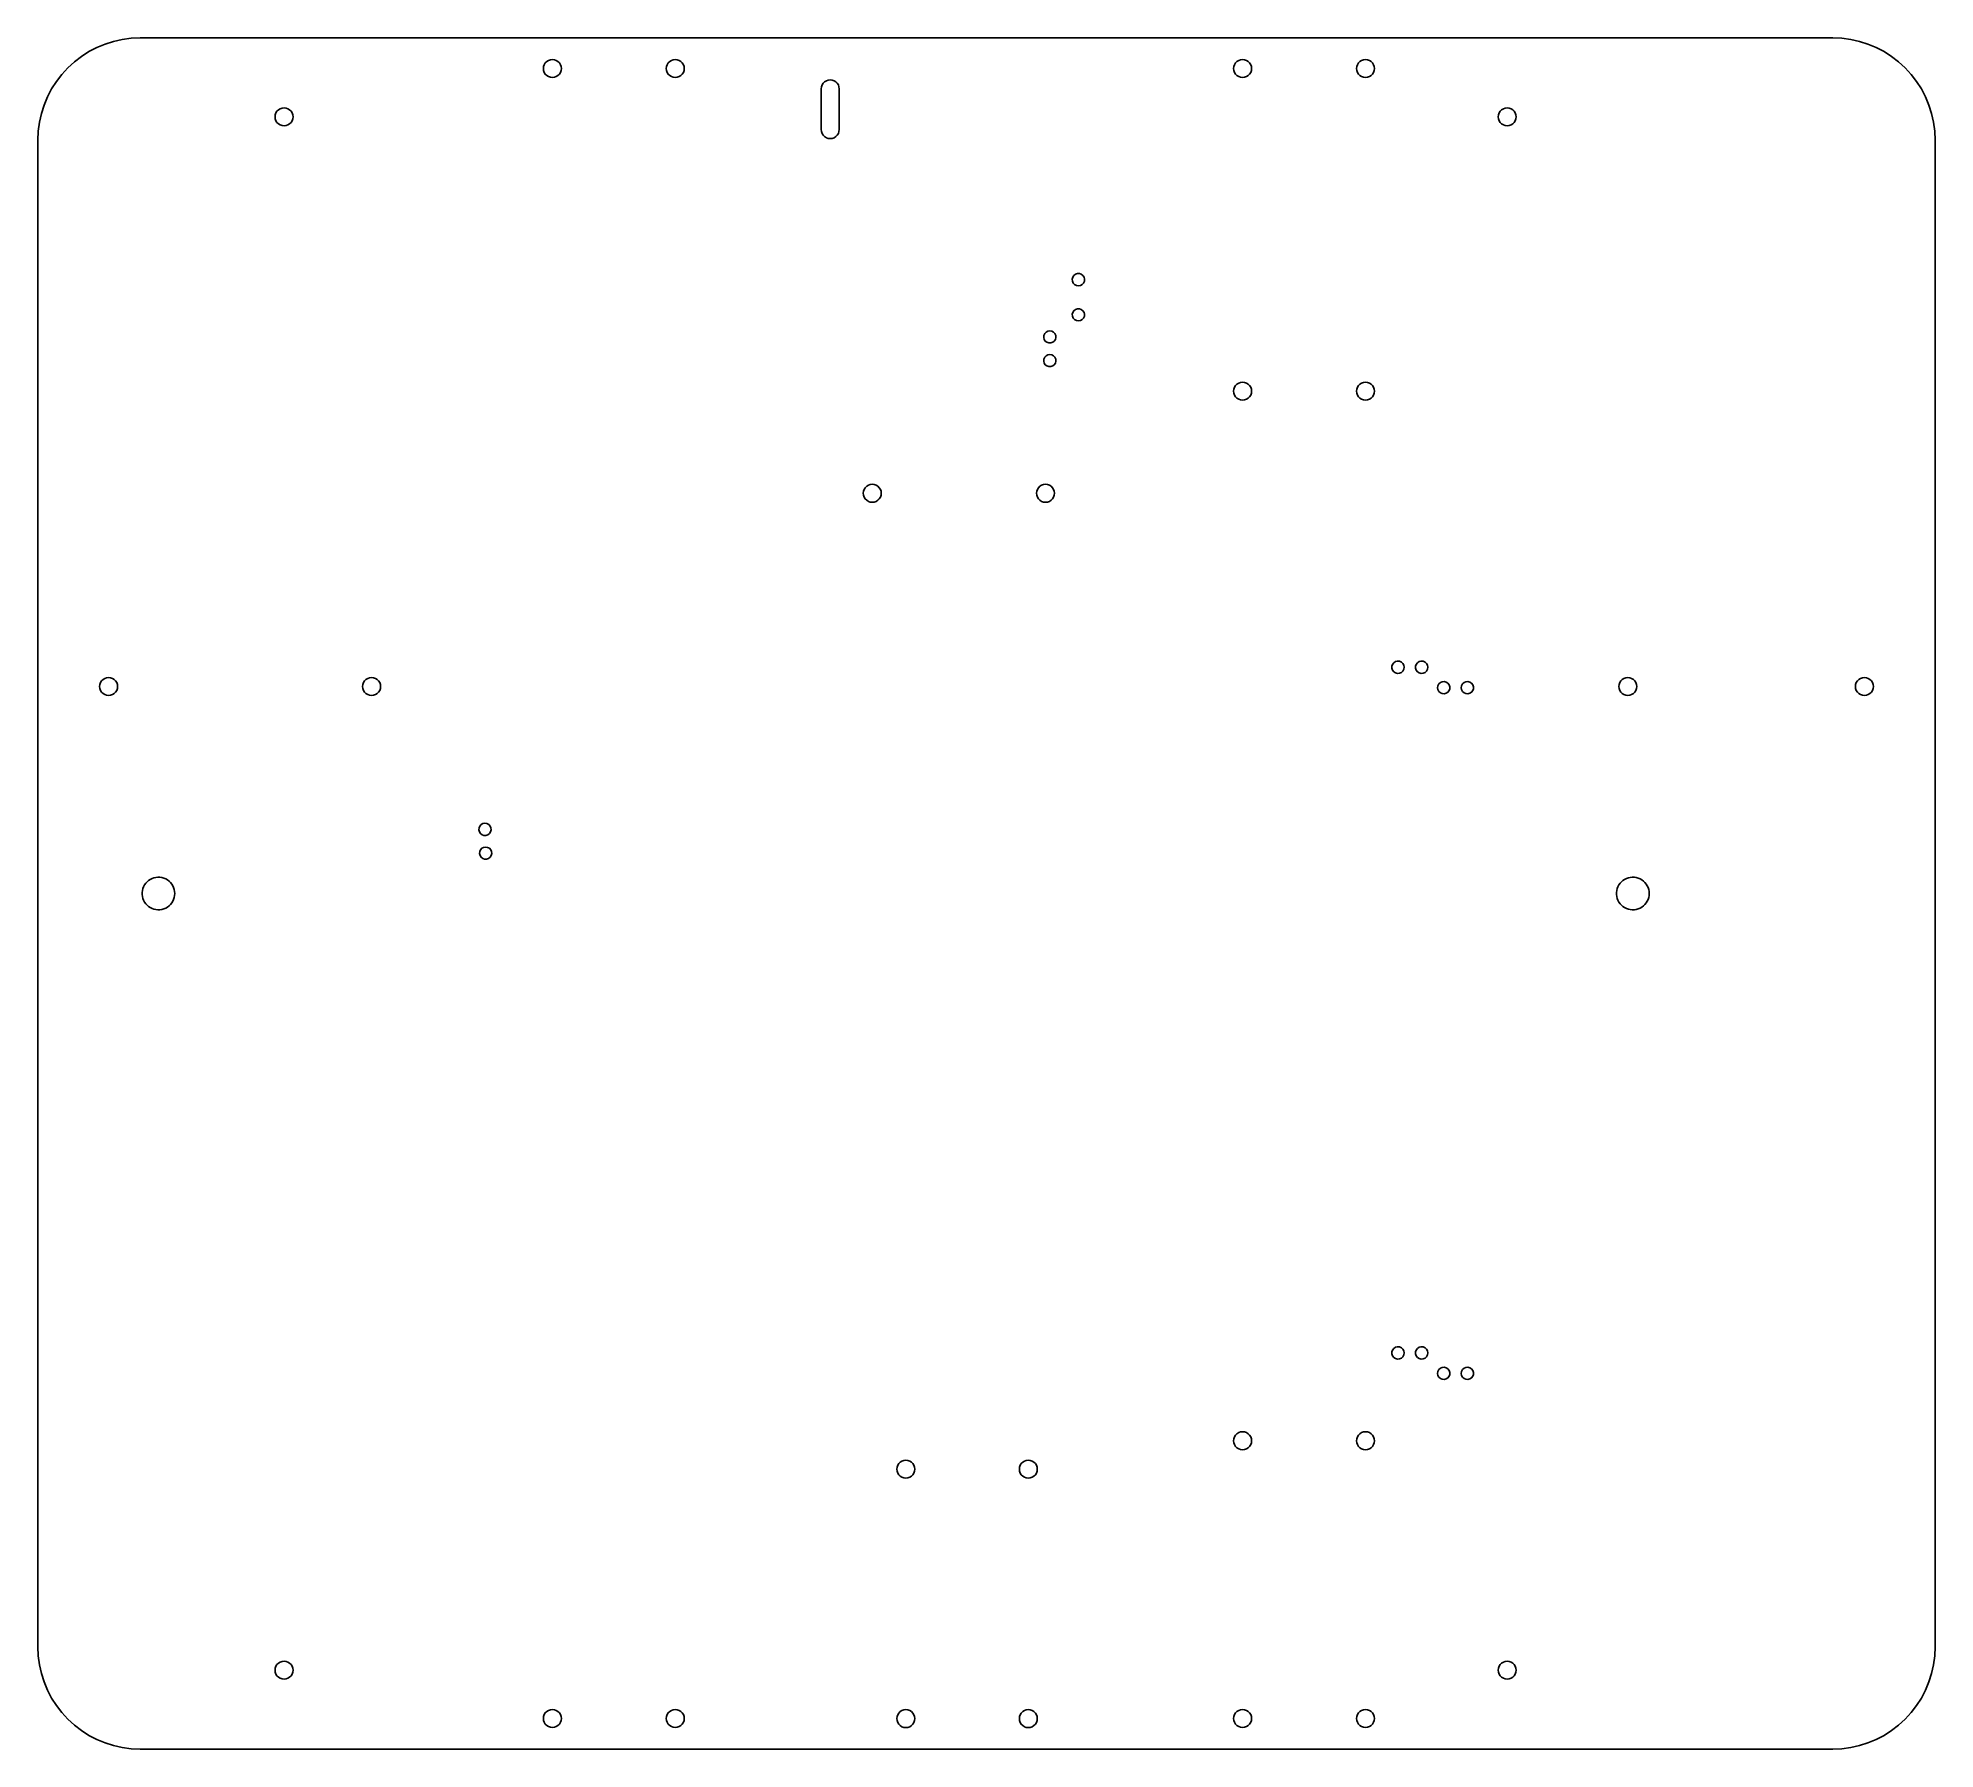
# Model space of a CAD drawing. Extents: x 0 to 465, y 0 to 419.
import ezdxf

# ---------------------------------------------------------------- set-up
doc = ezdxf.new("R2010")
doc.units = 0
doc.layers.get('0').update_dxf_attribs({"linetype": 'CONTINUOUS'})

msp = doc.modelspace()

# ---------------------------------------------------------------- linework, layer by layer
at = {"color": 7}
for points in [[(0.236112, 22.96211), (0.521112, 20.80011), (0.993112, 18.67111), (1.649112, 16.590108), (2.483112, 14.576111), (3.490112, 12.64111), (4.662112, 10.802122), (5.990112, 9.071112), (7.463112, 7.463123), (9.071112, 5.99012), (10.802112, 4.662095), (12.641112, 3.490111), (14.576112, 2.483114), (16.590112, 1.649119), (18.671112, 0.993122), (20.800112, 0.521105), (22.962112, 0.236117), (25.141112, 0.141234), (439.641116, 0.141121), (441.820126, 0.236117), (443.982117, 0.521105), (446.111117, 0.993122), (448.192111, 1.649119), (450.206105, 2.483114), (452.141105, 3.490111), (453.980122, 4.662095), (455.711104, 5.99012), (457.319121, 7.463123), (458.792124, 9.071112), (460.12012, 10.802122), (461.292104, 12.64111), (462.299102, 14.576111), (463.133125, 16.590108), (463.789122, 18.67111), (464.26111, 20.80011), (464.546098, 22.96211), (464.641123, 25.141105), (464.641123, 394.141115), (464.546098, 396.320108), (464.26111, 398.482108), (463.789122, 400.61111), (463.133125, 402.69211), (462.299102, 404.706109), (461.292104, 406.64111), (460.12012, 408.480109), (458.792124, 410.211108), (457.319121, 411.819109), (455.711104, 413.292108), (453.980122, 414.620108), (452.141105, 415.792109), (450.206105, 416.799109), (448.192111, 417.633109), (446.111117, 418.289109), (443.982117, 418.761109), (441.820126, 419.04621), (439.641116, 419.14111), (25.141111, 419.141209), (22.962111, 419.046108), (20.800111, 418.761109), (18.671111, 418.289109), (16.590111, 417.633109), (14.576111, 416.799109), (12.641111, 415.792109), (10.802111, 414.620108), (9.071111, 413.292108), (7.463111, 411.819109), (5.990111, 410.211108), (4.662111, 408.480109), (3.490111, 406.64111), (2.483111, 404.706109), (1.649111, 402.69211), (0.993111, 400.61111), (0.521111, 398.482108), (0.236111, 396.320108), (0.141111, 394.141115), (0.141111, 25.141105), (0.236112, 22.96211)], [(123.946221, 412.13121), (124.109221, 412.596205), (124.371222, 413.013208), (124.719222, 413.361205), (125.136222, 413.623206), (125.601223, 413.786209), (126.091223, 413.841203), (126.581222, 413.786209), (127.046223, 413.623206), (127.463221, 413.361205), (127.811223, 413.013208), (128.073221, 412.596205), (128.236222, 412.13121), (128.291221, 411.64121), (128.236222, 411.15121), (128.073221, 410.686204), (127.811223, 410.269206), (127.463221, 409.921206), (127.046223, 409.659203), (126.581222, 409.496208), (126.091223, 409.441209), (125.601223, 409.496208), (125.136222, 409.659203), (124.719222, 409.921206), (124.371222, 410.269206), (124.109221, 410.686204), (123.946221, 411.15121), (123.891221, 411.64121), (123.946221, 412.13121), (123.946221, 412.13121), (123.946221, 412.13121)], [(154.04642, 412.13121), (154.209121, 412.596205), (154.471221, 413.013208), (154.819523, 413.361205), (155.236721, 413.623206), (155.701721, 413.786209), (156.191222, 413.841203), (156.680722, 413.786209), (157.145723, 413.623206), (157.56292, 413.361205), (157.911222, 413.013208), (158.173322, 412.596205), (158.336023, 412.13121), (158.391223, 411.64121), (158.336023, 411.15121), (158.173322, 410.686204), (157.911222, 410.269206), (157.56292, 409.921206), (157.145723, 409.659203), (156.680722, 409.496208), (156.191222, 409.441209), (155.701721, 409.496208), (155.236721, 409.659203), (154.819523, 409.921206), (154.471221, 410.269206), (154.209121, 410.686204), (154.04642, 411.15121), (153.99122, 411.64121), (154.04642, 412.13121), (154.04642, 412.13121), (154.04642, 412.13121)], [(292.946351, 412.131105), (293.109335, 412.596103), (293.37135, 413.013103), (293.719358, 413.361106), (294.136341, 413.623104), (294.601359, 413.786104), (295.091353, 413.841104), (295.581347, 413.786104), (296.046337, 413.623104), (296.463348, 413.361106), (296.811356, 413.013103), (297.073343, 412.596103), (297.236355, 412.131105), (297.291332, 411.641105), (297.236355, 411.151105), (297.073343, 410.686105), (296.811356, 410.269107), (296.463348, 409.921108), (296.046337, 409.659104), (295.581347, 409.496106), (295.091353, 409.441104), (294.601359, 409.496106), (294.136341, 409.659104), (293.719358, 409.921108), (293.37135, 410.269107), (293.109335, 410.686105), (292.946351, 411.151105), (292.891346, 411.641105), (292.946351, 412.131105), (292.946351, 412.131105), (292.946351, 412.131105)], [(323.046537, 412.131105), (323.209238, 412.596103), (323.471338, 413.013103), (323.819656, 413.361106), (324.236837, 413.623104), (324.701855, 413.786104), (325.191341, 413.841104), (325.680855, 413.786104), (326.145845, 413.623104), (326.563054, 413.361106), (326.911344, 413.013103), (327.173444, 412.596103), (327.336145, 412.131105), (327.391348, 411.641105), (327.336145, 411.151105), (327.173444, 410.686105), (326.911344, 410.269107), (326.563054, 409.921108), (326.145845, 409.659104), (325.680855, 409.496106), (325.191341, 409.441104), (324.701855, 409.496106), (324.236837, 409.659104), (323.819656, 409.921108), (323.471338, 410.269107), (323.209238, 410.686105), (323.046537, 411.151105), (322.991334, 411.641105), (323.046537, 412.131105), (323.046537, 412.131105), (323.046537, 412.131105)], [(191.931223, 406.69121), (191.986423, 407.18121), (192.149121, 407.646205), (192.411221, 408.063208), (192.759523, 408.411207), (193.17672, 408.673206), (193.641721, 408.836209), (194.131221, 408.891205), (194.620722, 408.836209), (195.085722, 408.673206), (195.502923, 408.411207), (195.851222, 408.063208), (196.113322, 407.646205), (196.276023, 407.18121), (196.331223, 406.69121), (196.331223, 396.691207), (196.276023, 396.201207), (196.113322, 395.73621), (195.851222, 395.319204), (195.502923, 394.97121), (195.085722, 394.709209), (194.620722, 394.546203), (194.131221, 394.491209), (193.641721, 394.546203), (193.17672, 394.709209), (192.759523, 394.97121), (192.411221, 395.319204), (192.149121, 395.73621), (191.986423, 396.201207), (191.931223, 396.691207), (191.931223, 406.69121), (191.931223, 406.69121), (191.931223, 406.69121)], [(58.246222, 400.321209), (58.409223, 400.786209), (58.671221, 401.20321), (59.019221, 401.551207), (59.436221, 401.81321), (59.901221, 401.976208), (60.391221, 402.031207), (60.881221, 401.976208), (61.346222, 401.81321), (61.763222, 401.551207), (62.111222, 401.20321), (62.373223, 400.786209), (62.53622, 400.321209), (62.591223, 399.831209), (62.53622, 399.341209), (62.373223, 398.876208), (62.111222, 398.459205), (61.763222, 398.111206), (61.346222, 397.849207), (60.881221, 397.68621), (60.391221, 397.631208), (59.901221, 397.68621), (59.436221, 397.849207), (59.019221, 398.111206), (58.671221, 398.459205), (58.409223, 398.876208), (58.246222, 399.341209), (58.191223, 399.831209), (58.246222, 400.321209), (58.246222, 400.321209), (58.246222, 400.321209)], [(357.74621, 400.321209), (357.909222, 400.786209), (358.171209, 401.20321), (358.519217, 401.551207), (358.936229, 401.81321), (359.401218, 401.976208), (359.891212, 402.031207), (360.381235, 401.976208), (360.846224, 401.81321), (361.263207, 401.551207), (361.611216, 401.20321), (361.873231, 400.786209), (362.036214, 400.321209), (362.091219, 399.831209), (362.036214, 399.341209), (361.873231, 398.876208), (361.611216, 398.459205), (361.263207, 398.111206), (360.846224, 397.849207), (360.381235, 397.68621), (359.891212, 397.631208), (359.401218, 397.68621), (358.936229, 397.849207), (358.519217, 398.111206), (358.171209, 398.459205), (357.909222, 398.876208), (357.74621, 399.341209), (357.691234, 399.831209), (357.74621, 400.321209), (357.74621, 400.321209), (357.74621, 400.321209)], [(253.517522, 360.544208), (253.787623, 360.957209), (254.177321, 361.260203), (254.644323, 361.421205), (255.138121, 361.421205), (255.605123, 361.260203), (255.994821, 360.957209), (256.264922, 360.544208), (256.386122, 360.065209), (256.345321, 359.573208), (256.146922, 359.121204), (255.812522, 358.757208), (255.378222, 358.52221), (254.891222, 358.441206), (254.404123, 358.52221), (253.969921, 358.757208), (253.635423, 359.121204), (253.437123, 359.573208), (253.396322, 360.065209), (253.517522, 360.544208), (253.517522, 360.544208), (253.517522, 360.544208)], [(253.517522, 351.944208), (253.787623, 352.357206), (254.177321, 352.660206), (254.644323, 352.821208), (255.138121, 352.821208), (255.605123, 352.660206), (255.994821, 352.357206), (256.264922, 351.944208), (256.386122, 351.465206), (256.345321, 350.973203), (256.146922, 350.52121), (255.812522, 350.157208), (255.378222, 349.92221), (254.891222, 349.841204), (254.404123, 349.92221), (253.969921, 350.157208), (253.635423, 350.52121), (253.437123, 350.973203), (253.396322, 351.465206), (253.517522, 351.944208), (253.517522, 351.944208), (253.517522, 351.944208)], [(249.385735, 345.817237), (249.264735, 345.338235), (248.994733, 344.925237), (248.604733, 344.622237), (248.137734, 344.461235), (247.643735, 344.461235), (247.176734, 344.622237), (246.786734, 344.925237), (246.516735, 345.338235), (246.395735, 345.817237), (246.436736, 346.309238), (246.634734, 346.761233), (246.969735, 347.125235), (247.403734, 347.360233), (247.890733, 347.441237), (248.377733, 347.360233), (248.811735, 347.125235), (249.146735, 346.761233), (249.344734, 346.309238), (249.385735, 345.817237), (249.385735, 345.817237), (249.385735, 345.817237)], [(249.146735, 340.961237), (249.344734, 340.509238), (249.385735, 340.017234), (249.264735, 339.538235), (248.994733, 339.125234), (248.604733, 338.822238), (248.137734, 338.661238), (247.643735, 338.661238), (247.176734, 338.822238), (246.786734, 339.125234), (246.516735, 339.538235), (246.395735, 340.017234), (246.436736, 340.509238), (246.634734, 340.961237), (246.969735, 341.325235), (247.403734, 341.560233), (247.890733, 341.641237), (248.377733, 341.560233), (248.811735, 341.325235), (249.146735, 340.961237), (249.146735, 340.961237), (249.146735, 340.961237)], [(292.946436, 333.13121), (293.109109, 333.596205), (293.371237, 334.013208), (293.719527, 334.361205), (294.136708, 334.623206), (294.601726, 334.786209), (295.091212, 334.841203), (295.580726, 334.786209), (296.045716, 334.623206), (296.462925, 334.361205), (296.811215, 334.013208), (297.073315, 333.596205), (297.236016, 333.13121), (297.291219, 332.64121), (297.236016, 332.15121), (297.073315, 331.686204), (296.811215, 331.269206), (296.462925, 330.921206), (296.045716, 330.659203), (295.580726, 330.496208), (295.091212, 330.441206), (294.601726, 330.496208), (294.136708, 330.659203), (293.719527, 330.921206), (293.371237, 331.269206), (293.109109, 331.686204), (292.946436, 332.15121), (292.891233, 332.64121), (292.946436, 333.13121), (292.946436, 333.13121), (292.946436, 333.13121)], [(323.046424, 333.13121), (323.209125, 333.596205), (323.471225, 334.013208), (323.819515, 334.361205), (324.236724, 334.623206), (324.701714, 334.786209), (325.191228, 334.841203), (325.680714, 334.786209), (326.145732, 334.623206), (326.562913, 334.361205), (326.911231, 334.013208), (327.173331, 333.596205), (327.336032, 333.13121), (327.391235, 332.64121), (327.336032, 332.15121), (327.173331, 331.686204), (326.911231, 331.269206), (326.562913, 330.921206), (326.145732, 330.659203), (325.680714, 330.496208), (325.191228, 330.441206), (324.701714, 330.496208), (324.236724, 330.659203), (323.819515, 330.921206), (323.471225, 331.269206), (323.209125, 331.686204), (323.046424, 332.15121), (322.991221, 332.64121), (323.046424, 333.13121), (323.046424, 333.13121), (323.046424, 333.13121)], [(202.286422, 308.130706), (202.449123, 308.595707), (202.711223, 309.012905), (203.059522, 309.361206), (203.476722, 309.623306), (203.941723, 309.786205), (204.431221, 309.841204), (204.920721, 309.786205), (205.385722, 309.623306), (205.802922, 309.361206), (206.151221, 309.012905), (206.413321, 308.595707), (206.576022, 308.130706), (206.631222, 307.641206), (206.576022, 307.151706), (206.413321, 306.686705), (206.151221, 306.269504), (205.802922, 305.921205), (205.385722, 305.659106), (204.920721, 305.496405), (204.431221, 305.441205), (203.941723, 305.496405), (203.476722, 305.659106), (203.059522, 305.921205), (202.711223, 306.269504), (202.449123, 306.686705), (202.286422, 307.151706), (202.231222, 307.641206), (202.286422, 308.130706), (202.286422, 308.130706), (202.286422, 308.130706)], [(244.706423, 308.130706), (244.869121, 308.595707), (245.131221, 309.012905), (245.479523, 309.361206), (245.896723, 309.623306), (246.361721, 309.786205), (246.851222, 309.841204), (247.340722, 309.786205), (247.805722, 309.623306), (248.222923, 309.361206), (248.571222, 309.012905), (248.833322, 308.595707), (248.996023, 308.130706), (249.051223, 307.641206), (248.996023, 307.151706), (248.833322, 306.686705), (248.571222, 306.269504), (248.222923, 305.921205), (247.805722, 305.659106), (247.340722, 305.496405), (246.851222, 305.441205), (246.361721, 305.496405), (245.896723, 305.659106), (245.479523, 305.921205), (245.131221, 306.269504), (244.869121, 306.686705), (244.706423, 307.151706), (244.651223, 307.641206), (244.706423, 308.130706), (244.706423, 308.130706), (244.706423, 308.130706)], [(331.661737, 265.288109), (331.822011, 265.755108), (332.125315, 266.144806), (332.538234, 266.414906), (333.017222, 266.53611), (333.50922, 266.495309), (333.961227, 266.296906), (334.325209, 265.96251), (334.560216, 265.528204), (334.641213, 265.041207), (334.560216, 264.554105), (334.325209, 264.119909), (333.961227, 263.785405), (333.50922, 263.587105), (333.017222, 263.546307), (332.538234, 263.66751), (332.125315, 263.937608), (331.822011, 264.327309), (331.661737, 264.794307), (331.661737, 265.288109), (331.661737, 265.288109), (331.661737, 265.288109)], [(337.461234, 265.288109), (337.622214, 265.755108), (337.925236, 266.144806), (338.338212, 266.414906), (338.817227, 266.53611), (339.309225, 266.495309), (339.761232, 266.296906), (340.125214, 265.96251), (340.360221, 265.528204), (340.441219, 265.041207), (340.360221, 264.554105), (340.125214, 264.119909), (339.761232, 263.785405), (339.309225, 263.587105), (338.817227, 263.546307), (338.338212, 263.66751), (337.925236, 263.937608), (337.622214, 264.327309), (337.461234, 264.794307), (337.461234, 265.288109), (337.461234, 265.288109), (337.461234, 265.288109)], [(15.306221, 260.830708), (15.469222, 261.295709), (15.731223, 261.712909), (16.079222, 262.061205), (16.496223, 262.323308), (16.96122, 262.486006), (17.45122, 262.541209), (17.94122, 262.486006), (18.406221, 262.323308), (18.823221, 262.061205), (19.171221, 261.712909), (19.433222, 261.295709), (19.596222, 260.830708), (19.651222, 260.341208), (19.596222, 259.85171), (19.433222, 259.386707), (19.171221, 258.969509), (18.823221, 258.62121), (18.406221, 258.35911), (17.94122, 258.196409), (17.45122, 258.141209), (16.96122, 258.196409), (16.496223, 258.35911), (16.079222, 258.62121), (15.731223, 258.969509), (15.469222, 259.386707), (15.306221, 259.85171), (15.251222, 260.341208), (15.306221, 260.830708), (15.306221, 260.830708), (15.306221, 260.830708)], [(79.686221, 260.830708), (79.849222, 261.295709), (80.111223, 261.712909), (80.459222, 262.061205), (80.876223, 262.323308), (81.34122, 262.486006), (81.83122, 262.541209), (82.321223, 262.486006), (82.786221, 262.323308), (83.203221, 262.061205), (83.551221, 261.712909), (83.813222, 261.295709), (83.976222, 260.830708), (84.031221, 260.341208), (83.976222, 259.85171), (83.813222, 259.386707), (83.551221, 258.969509), (83.203221, 258.62121), (82.786221, 258.35911), (82.321223, 258.196409), (81.83122, 258.141209), (81.34122, 258.196409), (80.876223, 258.35911), (80.459222, 258.62121), (80.111223, 258.969509), (79.849222, 259.386707), (79.686221, 259.85171), (79.631222, 260.341208), (79.686221, 260.830708), (79.686221, 260.830708), (79.686221, 260.830708)], [(342.922234, 260.52831), (343.157212, 260.962509), (343.521223, 261.29701), (343.97323, 261.495305), (344.465228, 261.536103), (344.944215, 261.414908), (345.357219, 261.144807), (345.660213, 260.755109), (345.821221, 260.288107), (345.821221, 259.794309), (345.660213, 259.32731), (345.357219, 258.937606), (344.944215, 258.667506), (344.465228, 258.546308), (343.97323, 258.587109), (343.521223, 258.785506), (343.157212, 259.119908), (342.922234, 259.554208), (342.841208, 260.041208), (342.922234, 260.52831), (342.922234, 260.52831), (342.922234, 260.52831)], [(348.722211, 260.52831), (348.957218, 260.962509), (349.321228, 261.29701), (349.773235, 261.495305), (350.265233, 261.536103), (350.744221, 261.414908), (351.157225, 261.144807), (351.460218, 260.755109), (351.621226, 260.288107), (351.621226, 259.794309), (351.460218, 259.32731), (351.157225, 258.937606), (350.744221, 258.667506), (350.265233, 258.546308), (349.773235, 258.587109), (349.321228, 258.785506), (348.957218, 259.119908), (348.722211, 259.554208), (348.641214, 260.041208), (348.722211, 260.52831), (348.722211, 260.52831), (348.722211, 260.52831)], [(387.256213, 260.830708), (387.419224, 261.295709), (387.681211, 261.712909), (388.029219, 262.061205), (388.446231, 262.323308), (388.91122, 262.486006), (389.401214, 262.541209), (389.891237, 262.486006), (390.356226, 262.323308), (390.77321, 262.061205), (391.121218, 261.712909), (391.383233, 261.295709), (391.546216, 260.830708), (391.601221, 260.341208), (391.546216, 259.85171), (391.383233, 259.386707), (391.121218, 258.969509), (390.77321, 258.62121), (390.356226, 258.35911), (389.891237, 258.196409), (389.401214, 258.141209), (388.91122, 258.196409), (388.446231, 258.35911), (388.029219, 258.62121), (387.681211, 258.969509), (387.419224, 259.386707), (387.256213, 259.85171), (387.201236, 260.341208), (387.256213, 260.830708), (387.256213, 260.830708), (387.256213, 260.830708)], [(445.186218, 260.830708), (445.34923, 261.295709), (445.611217, 261.712909), (445.959225, 262.061205), (446.376237, 262.323308), (446.841226, 262.486006), (447.33122, 262.541209), (447.821214, 262.486006), (448.286232, 262.323308), (448.703215, 262.061205), (449.051224, 261.712909), (449.31321, 261.295709), (449.476222, 260.830708), (449.531227, 260.341208), (449.476222, 259.85171), (449.31321, 259.386707), (449.051224, 258.969509), (448.703215, 258.62121), (448.286232, 258.35911), (447.821214, 258.196409), (447.33122, 258.141209), (446.841226, 258.196409), (446.376237, 258.35911), (445.959225, 258.62121), (445.611217, 258.969509), (445.34923, 259.386707), (445.186218, 259.85171), (445.131213, 260.341208), (445.186218, 260.830708), (445.186218, 260.830708), (445.186218, 260.830708)], [(108.138539, 225.69423), (108.336939, 226.146235), (108.671341, 226.510236), (109.105639, 226.745234), (109.592638, 226.826232), (110.07974, 226.745234), (110.513939, 226.510236), (110.84844, 226.146235), (111.04674, 225.69423), (111.087539, 225.202235), (110.966341, 224.723233), (110.69624, 224.310235), (110.306539, 224.007233), (109.839541, 223.846236), (109.345739, 223.846236), (108.87874, 224.007233), (108.48904, 224.310235), (108.218939, 224.723233), (108.097741, 225.202235), (108.138539, 225.69423), (108.138539, 225.69423), (108.138539, 225.69423)], [(108.307263, 219.894233), (108.505662, 220.346232), (108.840065, 220.710237), (109.274362, 220.945235), (109.761362, 221.026232), (110.248464, 220.945235), (110.682663, 220.710237), (111.017164, 220.346232), (111.215464, 219.894233), (111.256262, 219.402235), (111.135065, 218.923237), (110.864964, 218.510235), (110.475263, 218.20723), (110.008264, 218.046234), (109.514463, 218.046234), (109.047464, 218.20723), (108.657763, 218.510235), (108.387662, 218.923237), (108.266465, 219.402235), (108.307263, 219.894233), (108.307263, 219.894233), (108.307263, 219.894233)], [(25.649223, 209.887449), (25.70922, 210.376202), (25.829221, 210.853803), (26.007222, 211.313035), (26.240221, 211.746927), (26.525221, 212.148896), (26.856222, 212.51285), (27.23022, 212.833285), (27.641221, 213.105319), (28.082221, 213.324831), (28.546223, 213.488517), (29.027222, 213.593874), (29.518221, 213.639306), (30.010222, 213.624066), (30.497222, 213.548599), (30.970221, 213.413813), (31.42422, 213.221843), (31.850221, 212.975604), (32.243221, 212.678819), (32.597221, 212.335978), (32.906223, 211.952294), (33.165221, 211.533564), (33.371221, 211.086182), (33.520223, 210.616847), (33.611222, 210.132754), (33.641223, 209.641205), (33.611222, 209.149661), (33.520223, 208.665537), (33.371221, 208.196227), (33.165221, 207.748823), (32.906223, 207.330118), (32.597221, 206.946437), (32.243221, 206.60359), (31.850221, 206.306805), (31.42422, 206.060567), (30.970221, 205.868571), (30.497222, 205.73381), (30.010222, 205.658259), (29.518221, 205.643019), (29.027222, 205.688544), (28.546223, 205.793895), (28.082221, 205.957584), (27.641221, 206.177096), (27.23022, 206.449133), (26.856222, 206.769568), (26.525221, 207.133491), (26.240221, 207.535463), (26.007222, 207.969377), (25.829221, 208.42858), (25.70922, 208.906216), (25.649223, 209.394968), (25.649223, 209.887449), (25.649223, 209.887449), (25.649223, 209.887449)], [(386.649209, 209.887449), (386.70921, 210.376202), (386.82921, 210.853803), (387.007236, 211.313035), (387.240211, 211.746927), (387.525227, 212.148896), (387.856217, 212.51285), (388.230218, 212.833285), (388.641218, 213.105319), (389.082219, 213.324831), (389.54622, 213.488517), (390.027212, 213.593874), (390.518222, 213.639306), (391.01022, 213.624066), (391.497222, 213.548599), (391.970227, 213.413813), (392.42421, 213.221843), (392.850224, 212.975604), (393.243218, 212.678819), (393.59721, 212.335978), (393.906215, 211.952294), (394.16521, 211.533564), (394.371232, 211.086182), (394.520218, 210.616847), (394.611234, 210.132754), (394.641206, 209.641205), (394.611234, 209.149661), (394.520218, 208.665537), (394.371232, 208.196227), (394.16521, 207.748823), (393.906215, 207.330118), (393.59721, 206.946437), (393.243218, 206.60359), (392.850224, 206.306805), (392.42421, 206.060567), (391.970227, 205.868571), (391.497222, 205.73381), (391.01022, 205.658259), (390.518222, 205.643019), (390.027212, 205.688544), (389.54622, 205.793895), (389.082219, 205.957584), (388.641218, 206.177096), (388.230218, 206.449133), (387.856217, 206.769568), (387.525227, 207.133491), (387.240211, 207.535463), (387.007236, 207.969377), (386.82921, 208.42858), (386.70921, 208.906216), (386.649209, 209.394968), (386.649209, 209.887449), (386.649209, 209.887449), (386.649209, 209.887449)], [(331.661737, 97.388193), (331.822011, 97.855218), (332.125315, 98.245218), (332.538234, 98.51522), (333.017222, 98.636211), (333.50922, 98.595201), (333.961227, 98.397197), (334.325209, 98.062196), (334.560216, 97.628195), (334.641213, 97.14119), (334.560216, 96.654221), (334.325209, 96.22022), (333.961227, 95.885222), (333.50922, 95.687215), (333.017222, 95.646208), (332.538234, 95.767194), (332.125315, 96.037196), (331.822011, 96.427196), (331.661737, 96.894223), (331.661737, 97.388193), (331.661737, 97.388193), (331.661737, 97.388193)], [(337.461234, 97.388193), (337.622214, 97.855218), (337.925236, 98.245218), (338.338212, 98.51522), (338.817227, 98.636211), (339.309225, 98.595201), (339.761232, 98.397197), (340.125214, 98.062196), (340.360221, 97.628195), (340.441219, 97.14119), (340.360221, 96.654221), (340.125214, 96.22022), (339.761232, 95.885222), (339.309225, 95.687215), (338.817227, 95.646208), (338.338212, 95.767194), (337.925236, 96.037196), (337.622214, 96.427196), (337.461234, 96.894223), (337.461234, 97.388193), (337.461234, 97.388193), (337.461234, 97.388193)], [(342.922234, 92.628205), (343.157212, 93.062206), (343.521223, 93.397207), (343.97323, 93.595211), (344.465228, 93.636221), (344.944215, 93.515201), (345.357219, 93.245199), (345.660213, 92.855194), (345.821221, 92.388203), (345.821221, 91.894202), (345.660213, 91.427206), (345.357219, 91.037206), (344.944215, 90.767204), (344.465228, 90.646218), (343.97323, 90.687194), (343.521223, 90.885204), (343.157212, 91.220198), (342.922234, 91.654203), (342.841208, 92.1412), (342.922234, 92.628205), (342.922234, 92.628205), (342.922234, 92.628205)], [(348.722211, 92.628205), (348.957218, 93.062206), (349.321228, 93.397207), (349.773235, 93.595211), (350.265233, 93.636221), (350.744221, 93.515201), (351.157225, 93.245199), (351.460218, 92.855194), (351.621226, 92.388203), (351.621226, 91.894202), (351.460218, 91.427206), (351.157225, 91.037206), (350.744221, 90.767204), (350.265233, 90.646218), (349.773235, 90.687194), (349.321228, 90.885204), (348.957218, 91.220198), (348.722211, 91.654203), (348.641214, 92.1412), (348.722211, 92.628205), (348.722211, 92.628205), (348.722211, 92.628205)], [(292.946436, 76.131216), (293.109109, 76.596208), (293.371237, 77.013216), (293.719527, 77.361194), (294.136708, 77.623212), (294.601726, 77.786198), (295.091212, 77.841203), (295.580726, 77.786198), (296.045716, 77.623212), (296.462925, 77.361194), (296.811215, 77.013216), (297.073315, 76.596208), (297.236016, 76.131216), (297.291219, 75.641193), (297.236016, 75.151202), (297.073315, 74.68621), (296.811215, 74.269201), (296.462925, 73.921221), (296.045716, 73.659206), (295.580726, 73.49622), (295.091212, 73.441214), (294.601726, 73.49622), (294.136708, 73.659206), (293.719527, 73.921221), (293.371237, 74.269201), (293.109109, 74.68621), (292.946436, 75.151202), (292.891233, 75.641193), (292.946436, 76.131216), (292.946436, 76.131216), (292.946436, 76.131216)], [(323.046424, 76.131216), (323.209125, 76.596208), (323.471225, 77.013216), (323.819515, 77.361194), (324.236724, 77.623212), (324.701714, 77.786198), (325.191228, 77.841203), (325.680714, 77.786198), (326.145732, 77.623212), (326.562913, 77.361194), (326.911231, 77.013216), (327.173331, 76.596208), (327.336032, 76.131216), (327.391235, 75.641193), (327.336032, 75.151202), (327.173331, 74.68621), (326.911231, 74.269201), (326.562913, 73.921221), (326.145732, 73.659206), (325.680714, 73.49622), (325.191228, 73.441214), (324.701714, 73.49622), (324.236724, 73.659206), (323.819515, 73.921221), (323.471225, 74.269201), (323.209125, 74.68621), (323.046424, 75.151202), (322.991221, 75.641193), (323.046424, 76.131216), (323.046424, 76.131216), (323.046424, 76.131216)], [(210.486423, 69.181214), (210.649121, 69.6462), (210.911221, 70.063215), (211.259522, 70.411195), (211.676723, 70.67321), (212.141721, 70.836222), (212.631221, 70.891196), (213.120721, 70.836222), (213.585722, 70.67321), (214.002923, 70.411195), (214.351222, 70.063215), (214.613321, 69.6462), (214.776022, 69.181214), (214.831222, 68.69122), (214.776022, 68.201194), (214.613321, 67.736208), (214.351222, 67.319194), (214.002923, 66.971214), (213.585722, 66.709198), (213.120721, 66.546218), (212.631221, 66.491213), (212.141721, 66.546218), (211.676723, 66.709198), (211.259522, 66.971214), (210.911221, 67.319194), (210.649121, 67.736208), (210.486423, 68.201194), (210.431223, 68.69122), (210.486423, 69.181214), (210.486423, 69.181214), (210.486423, 69.181214)], [(240.486382, 69.181214), (240.649092, 69.6462), (240.911192, 70.063215), (241.259541, 70.411195), (241.676671, 70.67321), (242.141672, 70.836222), (242.631223, 70.891196), (243.120721, 70.836222), (243.585721, 70.67321), (244.002922, 70.411195), (244.351221, 70.063215), (244.613321, 69.6462), (244.776022, 69.181214), (244.831222, 68.69122), (244.776022, 68.201194), (244.613321, 67.736208), (244.351221, 67.319194), (244.002922, 66.971214), (243.585721, 66.709198), (243.120721, 66.546218), (242.631223, 66.491213), (242.141672, 66.546218), (241.676671, 66.709198), (241.259541, 66.971214), (240.911192, 67.319194), (240.649092, 67.736208), (240.486382, 68.201194), (240.431222, 68.69122), (240.486382, 69.181214), (240.486382, 69.181214), (240.486382, 69.181214)], [(58.246222, 19.941194), (58.409223, 20.406215), (58.671221, 20.823193), (59.019221, 21.171204), (59.436221, 21.433222), (59.901221, 21.596205), (60.391221, 21.65121), (60.881221, 21.596205), (61.346222, 21.433222), (61.763222, 21.171204), (62.111222, 20.823193), (62.373223, 20.406215), (62.53622, 19.941194), (62.591223, 19.451203), (62.53622, 18.961209), (62.373223, 18.49622), (62.111222, 18.079208), (61.763222, 17.7312), (61.346222, 17.469213), (60.881221, 17.306198), (60.391221, 17.251191), (59.901221, 17.306198), (59.436221, 17.469213), (59.019221, 17.7312), (58.671221, 18.079208), (58.409223, 18.49622), (58.246222, 18.961209), (58.191223, 19.451203), (58.246222, 19.941194), (58.246222, 19.941194), (58.246222, 19.941194)], [(357.74621, 19.941194), (357.909222, 20.406215), (358.171209, 20.823193), (358.519217, 21.171204), (358.936229, 21.433222), (359.401218, 21.596205), (359.891212, 21.65121), (360.381235, 21.596205), (360.846224, 21.433222), (361.263207, 21.171204), (361.611216, 20.823193), (361.873231, 20.406215), (362.036214, 19.941194), (362.091219, 19.451203), (362.036214, 18.961209), (361.873231, 18.49622), (361.611216, 18.079208), (361.263207, 17.7312), (360.846224, 17.469213), (360.381235, 17.306198), (359.891212, 17.251191), (359.401218, 17.306198), (358.936229, 17.469213), (358.519217, 17.7312), (358.171209, 18.079208), (357.909222, 18.49622), (357.74621, 18.961209), (357.691234, 19.451203), (357.74621, 19.941194), (357.74621, 19.941194), (357.74621, 19.941194)], [(123.946221, 8.131227), (124.109221, 8.596217), (124.371222, 9.013228), (124.719222, 9.361237), (125.136222, 9.623223), (125.601223, 9.786235), (126.091223, 9.841212), (126.581222, 9.786235), (127.046223, 9.623223), (127.463221, 9.361237), (127.811223, 9.013228), (128.073221, 8.596217), (128.236222, 8.131227), (128.291221, 7.641233), (128.236222, 7.151211), (128.073221, 6.686221), (127.811223, 6.26921), (127.463221, 5.92123), (127.046223, 5.659215), (126.581222, 5.496231), (126.091223, 5.441226), (125.601223, 5.496231), (125.136222, 5.659215), (124.719222, 5.92123), (124.371222, 6.26921), (124.109221, 6.686221), (123.946221, 7.151211), (123.891221, 7.641233), (123.946221, 8.131227), (123.946221, 8.131227), (123.946221, 8.131227)], [(154.04642, 8.131227), (154.209121, 8.596217), (154.471221, 9.013228), (154.819523, 9.361237), (155.236721, 9.623223), (155.701721, 9.786235), (156.191222, 9.841212), (156.680722, 9.786235), (157.145723, 9.623223), (157.56292, 9.361237), (157.911222, 9.013228), (158.173322, 8.596217), (158.336023, 8.131227), (158.391223, 7.641233), (158.336023, 7.151211), (158.173322, 6.686221), (157.911222, 6.26921), (157.56292, 5.92123), (157.145723, 5.659215), (156.680722, 5.496231), (156.191222, 5.441226), (155.701721, 5.496231), (155.236721, 5.659215), (154.819523, 5.92123), (154.471221, 6.26921), (154.209121, 6.686221), (154.04642, 7.151211), (153.99122, 7.641233), (154.04642, 8.131227), (154.04642, 8.131227), (154.04642, 8.131227)], [(210.486423, 8.081218), (210.649121, 8.546235), (210.911221, 8.963219), (211.259522, 9.311227), (211.676723, 9.573214), (212.141721, 9.736225), (212.631221, 9.79123), (213.120721, 9.736225), (213.585722, 9.573214), (214.002923, 9.311227), (214.351222, 8.963219), (214.613321, 8.546235), (214.776022, 8.081218), (214.831222, 7.591223), (214.776022, 7.101229), (214.613321, 6.636212), (214.351222, 6.219228), (214.002923, 5.87122), (213.585722, 5.609233), (213.120721, 5.446222), (212.631221, 5.391217), (212.141721, 5.446222), (211.676723, 5.609233), (211.259522, 5.87122), (210.911221, 6.219228), (210.649121, 6.636212), (210.486423, 7.101229), (210.431223, 7.591223), (210.486423, 8.081218), (210.486423, 8.081218), (210.486423, 8.081218)], [(240.486382, 8.081218), (240.649092, 8.546235), (240.911192, 8.963219), (241.259541, 9.311227), (241.676671, 9.573214), (242.141672, 9.736225), (242.631223, 9.79123), (243.120721, 9.736225), (243.585721, 9.573214), (244.002922, 9.311227), (244.351221, 8.963219), (244.613321, 8.546235), (244.776022, 8.081218), (244.831222, 7.591223), (244.776022, 7.101229), (244.613321, 6.636212), (244.351221, 6.219228), (244.002922, 5.87122), (243.585721, 5.609233), (243.120721, 5.446222), (242.631223, 5.391217), (242.141672, 5.446222), (241.676671, 5.609233), (241.259541, 5.87122), (240.911192, 6.219228), (240.649092, 6.636212), (240.486382, 7.101229), (240.431222, 7.591223), (240.486382, 8.081218), (240.486382, 8.081218), (240.486382, 8.081218)], [(292.946351, 8.131115), (293.109335, 8.596104), (293.37135, 9.013115), (293.719358, 9.361124), (294.136341, 9.623111), (294.601359, 9.786122), (295.091353, 9.841099), (295.581347, 9.786122), (296.046337, 9.623111), (296.463348, 9.361124), (296.811356, 9.013115), (297.073343, 8.596104), (297.236355, 8.131115), (297.291332, 7.64112), (297.236355, 7.151098), (297.073343, 6.686109), (296.811356, 6.269097), (296.463348, 5.921117), (296.046337, 5.659102), (295.581347, 5.496119), (295.091353, 5.441113), (294.601359, 5.496119), (294.136341, 5.659102), (293.719358, 5.921117), (293.37135, 6.269097), (293.109335, 6.686109), (292.946351, 7.151098), (292.891346, 7.64112), (292.946351, 8.131115), (292.946351, 8.131115), (292.946351, 8.131115)], [(323.046537, 8.131115), (323.209238, 8.596104), (323.471338, 9.013115), (323.819656, 9.361124), (324.236837, 9.623111), (324.701855, 9.786122), (325.191341, 9.841099), (325.680855, 9.786122), (326.145845, 9.623111), (326.563054, 9.361124), (326.911344, 9.013115), (327.173444, 8.596104), (327.336145, 8.131115), (327.391348, 7.64112), (327.336145, 7.151098), (327.173444, 6.686109), (326.911344, 6.269097), (326.563054, 5.921117), (326.145845, 5.659102), (325.680855, 5.496119), (325.191341, 5.441113), (324.701855, 5.496119), (324.236837, 5.659102), (323.819656, 5.921117), (323.471338, 6.269097), (323.209238, 6.686109), (323.046537, 7.151098), (322.991334, 7.64112), (323.046537, 8.131115), (323.046537, 8.131115), (323.046537, 8.131115)]]:
    msp.add_lwpolyline(points, close=True, dxfattribs=at)

doc.saveas('drawing.dxf')
